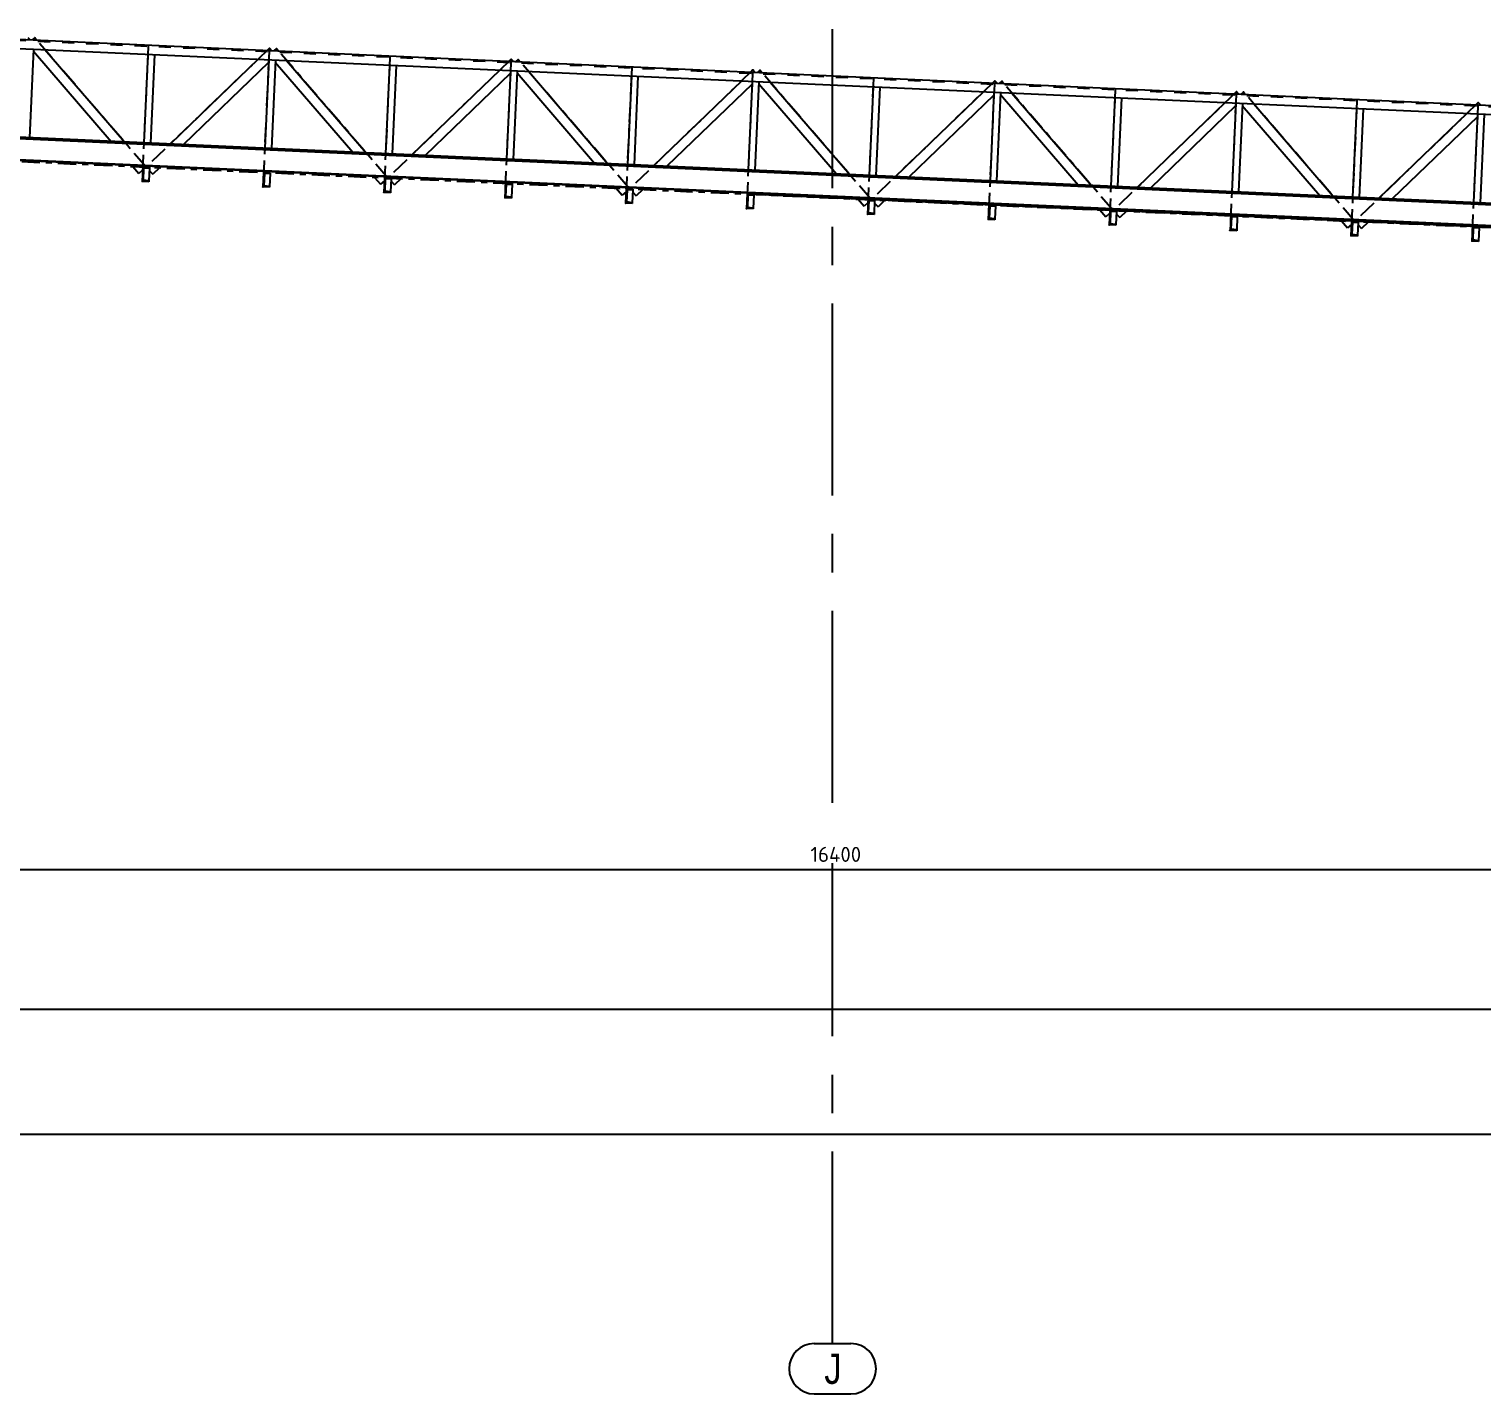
# Model space of a CAD drawing. Header units: millimetres. Extents: x 2368 to 8313, y 7493 to 11698.
# Drawn here: x 5575.8 to 5815.9, y 9618.8 to 9844.4 of the extents above; entities that cross this region are included whole.
import ezdxf

# ---------------------------------------------------------------- set-up
doc = ezdxf.new("R2010")
doc.units = ezdxf.units.MM
for name, pattern in [('CENTER', [50.8, 31.75, -6.35, 6.35, -6.35]), ('XKITLINE00', [0]), ('XKITLINE02', [4, 2, -2]), ('XKITLINE03', [6, 3, -1, 1, -1])]:
    doc.linetypes.add(name, pattern=pattern)
doc.styles.add('ARIAL_NARROW', font='ARIALN.TTF')
doc.styles.add('ISOCPEUR', font='isocpeur.ttf')

msp = doc.modelspace()

# ---------------------------------------------------------------- linework, layer by layer
at = {"color": 3, "linetype": 'XKITLINE02'}
msp.add_line((5545.2765, 9843.8571), (5873.8978, 9829.0954), dxfattribs=at)
at = {"color": 7, "linetype": 'XKITLINE00'}
for p, q in [((5545.2815, 9844.027), (5873.9088, 9829.2651)), ((5545.2367, 9842.5275), (5873.8112, 9827.7679)), ((5575.549, 9843.0483), (5575.9327, 9842.6502)), ((5576.5236, 9841.1221), (5575.8653, 9826.4669)), ((5576.7104, 9842.9938), (5576.2921, 9842.634)), ((5576.7104, 9842.9938), (5577.0492, 9842.6)), ((5578.3928, 9841.0381), (5591.5332, 9825.7631)), ((5615.5088, 9841.2533), (5615.1311, 9840.8894)), ((5615.5088, 9841.2533), (5615.8925, 9840.8552)), ((5616.6702, 9841.1988), (5616.2519, 9840.839)), ((5616.6702, 9841.1988), (5617.009, 9840.805)), ((5576.508, 9840.7757), (5589.3378, 9825.8617)), ((5595.4045, 9840.274), (5594.7462, 9825.6188)), ((5596.5034, 9840.2246), (5595.8451, 9825.5694)), ((5613.6427, 9839.4547), (5599.0855, 9825.4239)), ((5615.3626, 9838.8903), (5601.2884, 9825.3249)), ((5615.3845, 9839.3765), (5614.7262, 9824.7213)), ((5616.4834, 9839.3271), (5615.825, 9824.6719)), ((5616.4678, 9838.9807), (5629.2976, 9824.0668)), ((5618.3526, 9839.2431), (5631.493, 9823.9682)), ((5655.4685, 9839.4584), (5655.0909, 9839.0944)), ((5655.4685, 9839.4584), (5655.8523, 9839.0602)), ((5656.63, 9839.4039), (5656.2117, 9839.044)), ((5656.63, 9839.4039), (5656.9688, 9839.01)), ((5635.3643, 9838.479), (5634.706, 9823.8238)), ((5636.4632, 9838.4296), (5635.8049, 9823.7745)), ((5653.6024, 9837.6597), (5639.0453, 9823.6289)), ((5655.3224, 9837.0953), (5641.2482, 9823.53)), ((5655.3442, 9837.5815), (5654.6859, 9822.9264)), ((5656.4431, 9837.5321), (5655.7848, 9822.877)), ((5656.4276, 9837.1857), (5669.2573, 9822.2718)), ((5658.3124, 9837.4481), (5671.4527, 9822.1732)), ((5675.3241, 9836.684), (5674.6658, 9822.0289)), ((5676.423, 9836.6346), (5675.7647, 9821.9795)), ((5695.4283, 9837.6634), (5695.0507, 9837.2994)), ((5695.4283, 9837.6634), (5695.8121, 9837.2652)), ((5696.5897, 9837.6089), (5696.1714, 9837.249)), ((5696.5897, 9837.6089), (5696.9286, 9837.215)), ((5693.5622, 9835.8647), (5679.0051, 9821.834)), ((5695.2822, 9835.3003), (5681.208, 9821.735)), ((5695.304, 9835.7865), (5694.6457, 9821.1314)), ((5696.4029, 9835.7371), (5695.7446, 9821.082)), ((5696.3873, 9835.3907), (5709.2171, 9820.4769)), ((5698.2722, 9835.6532), (5711.4125, 9820.3783)), ((5715.2839, 9834.889), (5714.6256, 9820.2339)), ((5716.3828, 9834.8396), (5715.7245, 9820.1846)), ((5733.522, 9834.0697), (5718.9649, 9820.039)), ((5735.2638, 9833.9915), (5734.6055, 9819.3364)), ((5735.3881, 9835.8684), (5735.0104, 9835.5044)), ((5735.3881, 9835.8684), (5735.7719, 9835.4702)), ((5736.3627, 9833.9421), (5735.7044, 9819.2871)), ((5736.5495, 9835.8139), (5736.1312, 9835.454)), ((5736.5495, 9835.8139), (5736.8883, 9835.42)), ((5738.2319, 9833.8582), (5751.3722, 9818.5833)), ((5775.3479, 9834.0734), (5774.9702, 9833.7094)), ((5775.3479, 9834.0734), (5775.7317, 9833.6752)), ((5776.5093, 9834.0189), (5776.091, 9833.659)), ((5776.5093, 9834.0189), (5776.8481, 9833.625)), ((5735.242, 9833.5053), (5721.1678, 9819.9401)), ((5736.3471, 9833.5957), (5749.1768, 9818.6819)), ((5755.2436, 9833.094), (5754.5853, 9818.439)), ((5756.3425, 9833.0446), (5755.6842, 9818.3896)), ((5773.4817, 9832.2747), (5758.9247, 9818.244)), ((5775.2017, 9831.7103), (5761.1276, 9818.1451)), ((5775.2236, 9832.1965), (5774.5653, 9817.5415)), ((5776.3225, 9832.1471), (5775.6642, 9817.4921)), ((5776.3069, 9831.8008), (5789.1366, 9816.887)), ((5778.1917, 9832.0632), (5791.332, 9816.7883)), ((5795.2034, 9831.299), (5794.5451, 9816.644)), ((5815.3076, 9832.2784), (5814.93, 9831.9144)), ((5815.3076, 9832.2784), (5815.6915, 9831.8802)), ((5796.3023, 9831.2496), (5795.644, 9816.5947)), ((5813.4415, 9830.4797), (5798.8845, 9816.4491)), ((5815.1615, 9829.9153), (5801.0874, 9816.3501)), ((5815.1833, 9830.4015), (5814.525, 9815.7465)), ((5816.2822, 9830.3521), (5815.6239, 9815.6972)), ((5872.7552, 9812.8542), (5544.7553, 9827.5877)), ((5872.7599, 9812.9605), (5544.76, 9827.694)), ((5872.7676, 9813.1303), (5544.7677, 9827.8638)), ((5872.6005, 9809.4105), (5544.6006, 9824.1439)), ((5872.5957, 9809.3042), (5544.5958, 9824.0376)), ((5592.9208, 9821.6968), (5593.9032, 9820.5547)), ((5594.5435, 9821.1055), (5593.9032, 9820.5547)), ((5594.5667, 9821.6228), (5594.459, 9819.2252)), ((5594.6334, 9819.9869), (5594.4872, 9819.8533)), ((5594.6093, 9821.6209), (5594.5648, 9821.5803)), ((5595.6656, 9821.5735), (5594.5667, 9821.6228)), ((5594.697, 9821.4039), (5594.6084, 9819.4315)), ((5595.564, 9819.3117), (5594.6084, 9819.4315)), ((5595.6595, 9821.4376), (5594.697, 9821.4039)), ((5595.564, 9819.3117), (5595.5579, 9819.1759)), ((5595.6595, 9821.4376), (5595.564, 9819.3117)), ((5595.6422, 9821.0525), (5596.2266, 9820.4462)), ((5595.6656, 9821.5735), (5595.6595, 9821.4376)), ((5597.3192, 9821.4992), (5596.2266, 9820.4462)), ((5614.5467, 9820.7253), (5614.439, 9818.3277)), ((5614.5892, 9820.7234), (5614.5447, 9820.6828)), ((5615.6455, 9820.676), (5614.5467, 9820.7253)), ((5614.677, 9820.5065), (5614.5884, 9818.534)), ((5615.6394, 9820.5401), (5614.677, 9820.5065)), ((5615.6394, 9820.5401), (5615.544, 9818.4142)), ((5615.6455, 9820.676), (5615.6394, 9820.5401)), ((5632.8805, 9819.9018), (5633.863, 9818.7597)), ((5634.5033, 9819.3105), (5633.863, 9818.7597)), ((5634.5265, 9819.8278), (5634.4188, 9817.4302)), ((5634.5691, 9819.8259), (5634.5246, 9819.7853)), ((5635.6254, 9819.7785), (5634.5265, 9819.8278)), ((5634.6568, 9819.609), (5634.5682, 9817.6365)), ((5635.6193, 9819.6426), (5634.6568, 9819.609)), ((5635.6193, 9819.6426), (5635.5238, 9817.5167)), ((5635.6254, 9819.7785), (5635.6193, 9819.6426)), ((5637.279, 9819.7042), (5636.1864, 9818.6512)), ((5595.5579, 9819.1759), (5594.459, 9819.2252)), ((5615.5378, 9818.2784), (5614.439, 9818.3277)), ((5614.6133, 9819.0894), (5614.4672, 9818.9558)), ((5615.5439, 9818.4142), (5614.5884, 9818.534)), ((5615.5439, 9818.4142), (5615.5378, 9818.2784)), ((5635.5177, 9817.3809), (5634.4188, 9817.4302)), ((5634.5932, 9818.1919), (5634.447, 9818.0583)), ((5635.5238, 9817.5167), (5634.5682, 9817.6365)), ((5635.5238, 9817.5167), (5635.5177, 9817.3809)), ((5635.602, 9819.2575), (5636.1864, 9818.6512)), ((5654.5064, 9818.9303), (5654.3987, 9816.5328)), ((5654.5731, 9817.2944), (5654.4269, 9817.1608)), ((5654.549, 9818.9284), (5654.5045, 9818.8878)), ((5655.6053, 9818.881), (5654.5064, 9818.9303)), ((5654.6367, 9818.7115), (5654.5481, 9816.7391)), ((5655.5992, 9818.7451), (5654.6367, 9818.7115)), ((5655.5992, 9818.7451), (5655.5037, 9816.6193)), ((5655.6053, 9818.881), (5655.5992, 9818.7451)), ((5672.8403, 9818.1068), (5673.8228, 9816.9647)), ((5674.463, 9817.5155), (5673.8228, 9816.9647)), ((5674.4863, 9818.0328), (5674.3786, 9815.6353)), ((5674.5288, 9818.0309), (5674.4844, 9817.9903)), ((5675.5852, 9817.9835), (5674.4863, 9818.0328)), ((5674.6166, 9817.814), (5674.528, 9815.8416)), ((5675.5791, 9817.8476), (5674.6166, 9817.814)), ((5675.5791, 9817.8476), (5675.4836, 9815.7218)), ((5675.5618, 9817.4625), (5676.1462, 9816.8562)), ((5675.5852, 9817.9835), (5675.5791, 9817.8476)), ((5677.2388, 9817.9093), (5676.1462, 9816.8562)), ((5694.4662, 9817.1354), (5694.3585, 9814.7378)), ((5694.5088, 9817.1334), (5694.4643, 9817.0928)), ((5695.5651, 9817.086), (5694.4662, 9817.1354)), ((5694.5965, 9816.9165), (5694.5079, 9814.9441)), ((5695.559, 9816.9501), (5694.5965, 9816.9165)), ((5695.559, 9816.9501), (5695.4635, 9814.8243)), ((5695.5651, 9817.086), (5695.559, 9816.9501)), ((5872.5881, 9809.1344), (5695.5651, 9817.0861)), ((5655.4976, 9816.4834), (5654.3987, 9816.5328)), ((5655.5037, 9816.6193), (5654.5481, 9816.7391)), ((5655.5037, 9816.6193), (5655.4976, 9816.4834)), ((5675.4775, 9815.5859), (5674.3786, 9815.6353)), ((5674.5529, 9816.3969), (5674.4068, 9816.2633)), ((5675.4836, 9815.7218), (5674.528, 9815.8416)), ((5675.4836, 9815.7218), (5675.4775, 9815.5859)), ((5695.4574, 9814.6884), (5694.3585, 9814.7378)), ((5694.5329, 9815.4994), (5694.3867, 9815.3658)), ((5695.4635, 9814.8243), (5694.5079, 9814.9441)), ((5695.4635, 9814.8243), (5695.4574, 9814.6884)), ((5712.8, 9816.3119), (5713.7826, 9815.1697)), ((5714.4228, 9815.7205), (5713.7826, 9815.1697)), ((5714.4461, 9816.2379), (5714.3384, 9813.8403)), ((5714.5127, 9814.6019), (5714.3666, 9814.4683)), ((5714.4886, 9816.2359), (5714.4441, 9816.1953)), ((5715.5449, 9816.1885), (5714.4461, 9816.2379)), ((5714.5764, 9816.019), (5714.4878, 9814.0466)), ((5715.5388, 9816.0526), (5714.5764, 9816.019)), ((5715.5388, 9816.0526), (5715.4434, 9813.9268)), ((5715.5215, 9815.6675), (5716.1059, 9815.0612)), ((5715.5449, 9816.1885), (5715.5388, 9816.0526)), ((5717.1986, 9816.1143), (5716.1059, 9815.0612)), ((5734.426, 9815.3404), (5734.3183, 9812.9428)), ((5734.4685, 9815.3385), (5734.4241, 9815.2978)), ((5735.5249, 9815.291), (5734.426, 9815.3404)), ((5734.5563, 9815.1215), (5734.4677, 9813.1491)), ((5735.5188, 9815.1551), (5734.5563, 9815.1215)), ((5735.5188, 9815.1551), (5735.4233, 9813.0293)), ((5735.5249, 9815.291), (5735.5188, 9815.1551)), ((5752.7598, 9814.5169), (5753.7423, 9813.3747)), ((5715.4372, 9813.7909), (5714.3384, 9813.8403)), ((5715.4434, 9813.9268), (5714.4878, 9814.0466)), ((5715.4434, 9813.9268), (5715.4372, 9813.7909)), ((5735.4172, 9812.8934), (5734.3183, 9812.9428)), ((5734.4926, 9813.7044), (5734.3465, 9813.5709)), ((5735.4233, 9813.0293), (5734.4677, 9813.1491)), ((5735.4233, 9813.0293), (5735.4172, 9812.8934)), ((5754.3826, 9813.9255), (5753.7423, 9813.3747)), ((5754.4058, 9814.4429), (5754.2981, 9812.0453)), ((5754.4725, 9812.8069), (5754.3263, 9812.6734)), ((5754.4484, 9814.441), (5754.4039, 9814.4003)), ((5755.5047, 9814.3935), (5754.4058, 9814.4429)), ((5754.5361, 9814.224), (5754.4475, 9812.2516)), ((5755.4031, 9812.1318), (5754.4475, 9812.2516)), ((5755.4986, 9814.2576), (5754.5361, 9814.224)), ((5755.4031, 9812.1318), (5755.397, 9811.9959)), ((5755.4986, 9814.2576), (5755.4031, 9812.1318)), ((5755.4813, 9813.8725), (5756.0657, 9813.2662)), ((5755.5047, 9814.3935), (5755.4986, 9814.2576)), ((5757.1584, 9814.3194), (5756.0657, 9813.2662)), ((5774.3858, 9813.5454), (5774.2781, 9811.1478)), ((5774.4283, 9813.5435), (5774.3838, 9813.5028)), ((5775.4846, 9813.496), (5774.3858, 9813.5454)), ((5774.5161, 9813.3265), (5774.4275, 9811.3541)), ((5775.4785, 9813.3602), (5774.5161, 9813.3265)), ((5775.4785, 9813.3602), (5775.3831, 9811.2343)), ((5775.4846, 9813.496), (5775.4785, 9813.3602)), ((5792.7195, 9812.722), (5793.7021, 9811.5798)), ((5794.3424, 9812.1306), (5793.7021, 9811.5798)), ((5794.3656, 9812.6479), (5794.2579, 9810.2503)), ((5794.4082, 9812.646), (5794.3637, 9812.6053)), ((5795.4645, 9812.5985), (5794.3656, 9812.6479)), ((5794.4959, 9812.429), (5794.4073, 9810.4566)), ((5795.4584, 9812.4627), (5794.4959, 9812.429)), ((5795.4584, 9812.4627), (5795.3629, 9810.3368)), ((5795.4411, 9812.0775), (5796.0255, 9811.4712)), ((5795.4645, 9812.5985), (5795.4584, 9812.4627)), ((5797.1182, 9812.5244), (5796.0255, 9811.4712)), ((5755.397, 9811.9959), (5754.2981, 9812.0453)), ((5775.3769, 9811.0984), (5774.2781, 9811.1478)), ((5774.4524, 9811.9094), (5774.3063, 9811.7759)), ((5775.383, 9811.2343), (5774.4275, 9811.3541)), ((5775.383, 9811.2343), (5775.3769, 9811.0984)), ((5795.3568, 9810.2009), (5794.2579, 9810.2503)), ((5794.4323, 9811.0119), (5794.2861, 9810.8784)), ((5795.3629, 9810.3368), (5794.4073, 9810.4566)), ((5795.3629, 9810.3368), (5795.3568, 9810.2009)), ((5814.3455, 9811.7504), (5814.2378, 9809.3528)), ((5814.4122, 9810.1145), (5814.266, 9809.9809)), ((5814.3881, 9811.7485), (5814.3436, 9811.7078)), ((5815.4444, 9811.701), (5814.3455, 9811.7504)), ((5814.4758, 9811.5315), (5814.3872, 9809.5591)), ((5815.4383, 9811.5652), (5814.4758, 9811.5315)), ((5815.4383, 9811.5652), (5815.3428, 9809.4393)), ((5815.4444, 9811.701), (5815.4383, 9811.5652)), ((5815.3367, 9809.3035), (5814.2378, 9809.3528)), ((5815.3428, 9809.4393), (5814.3872, 9809.5591)), ((5815.3428, 9809.4393), (5815.3367, 9809.3035))]:
    msp.add_line(p, q, dxfattribs=at)
at = {"color": 6, "linetype": 'CENTER'}
for p, q in [((5708.5882, 9716.5009), (5708.5882, 9844.4308)), ((5708.5882, 9627.1144), (5708.5882, 9706.5366))]:
    msp.add_line(p, q, dxfattribs=at)
at = {"color": 1, "linetype": 'XKITLINE00'}
for p, q in [((5576.7066, 9842.9846), (5576.7066, 9842.9846)), ((5595.4604, 9841.5934), (5595.4604, 9841.5934)), ((5615.5049, 9841.2441), (5615.5049, 9841.2441)), ((5616.6664, 9841.1896), (5616.6664, 9841.1896)), ((5615.4403, 9840.6959), (5615.4403, 9840.6959)), ((5635.4202, 9839.7984), (5635.4202, 9839.7984)), ((5655.4001, 9838.9009), (5655.4001, 9838.9009)), ((5655.4647, 9839.4491), (5655.4647, 9839.4491)), ((5656.6261, 9839.3946), (5656.6261, 9839.3946)), ((5675.3799, 9838.0035), (5675.3799, 9838.0035)), ((5695.3599, 9837.106), (5695.3599, 9837.106)), ((5695.4245, 9837.6541), (5695.4245, 9837.6541)), ((5696.5859, 9837.5996), (5696.5859, 9837.5996)), ((5715.3397, 9836.2085), (5715.3397, 9836.2085)), ((5735.3196, 9835.311), (5735.3196, 9835.311)), ((5735.3843, 9835.8591), (5735.3843, 9835.8591)), ((5736.5457, 9835.8047), (5736.5457, 9835.8047)), ((5755.2995, 9834.4135), (5755.2995, 9834.4135)), ((5775.344, 9834.0642), (5775.344, 9834.0642)), ((5776.5055, 9834.0097), (5776.5055, 9834.0097)), ((5775.2794, 9833.516), (5775.2794, 9833.516)), ((5795.2593, 9832.6185), (5795.2593, 9832.6185)), ((5815.2392, 9831.721), (5815.2392, 9831.721)), ((5815.3038, 9832.2692), (5815.3038, 9832.2692)), ((5594.5629, 9821.6136), (5594.5629, 9821.6136)), ((5595.1124, 9821.5889), (5595.1124, 9821.5889)), ((5595.1124, 9821.5889), (5595.1124, 9821.5889)), ((5614.5428, 9820.7161), (5614.5428, 9820.7161)), ((5634.5227, 9819.8186), (5634.5227, 9819.8186)), ((5635.0721, 9819.7939), (5635.0721, 9819.7939)), ((5635.0722, 9819.7939), (5635.0722, 9819.7939)), ((5594.4552, 9819.216), (5594.4552, 9819.216)), ((5614.4351, 9818.3185), (5614.4351, 9818.3185)), ((5634.415, 9817.421), (5634.415, 9817.421)), ((5654.5026, 9818.9211), (5654.5026, 9818.9211)), ((5674.4825, 9818.0236), (5674.4825, 9818.0236)), ((5675.0319, 9817.9989), (5675.0319, 9817.9989)), ((5675.032, 9817.9989), (5675.032, 9817.9989)), ((5694.4624, 9817.1261), (5694.4624, 9817.1261)), ((5654.3949, 9816.5235), (5654.3949, 9816.5235)), ((5674.3748, 9815.626), (5674.3748, 9815.626)), ((5694.3547, 9814.7285), (5694.3547, 9814.7285)), ((5714.4422, 9816.2286), (5714.4422, 9816.2286)), ((5714.9917, 9816.2039), (5714.9917, 9816.2039)), ((5714.9918, 9816.204), (5714.9918, 9816.204)), ((5734.4222, 9815.3311), (5734.4222, 9815.3311)), ((5714.3345, 9813.831), (5714.3345, 9813.831)), ((5734.3145, 9812.9336), (5734.3145, 9812.9336)), ((5754.402, 9814.4336), (5754.402, 9814.4336)), ((5754.9515, 9814.409), (5754.9515, 9814.409)), ((5754.9515, 9814.4089), (5754.9515, 9814.4089)), ((5774.3819, 9813.5361), (5774.3819, 9813.5361)), ((5794.3618, 9812.6386), (5794.3618, 9812.6386)), ((5794.9112, 9812.614), (5794.9112, 9812.614)), ((5794.9113, 9812.614), (5794.9113, 9812.614)), ((5754.2943, 9812.0361), (5754.2943, 9812.0361)), ((5774.2742, 9811.1386), (5774.2742, 9811.1386)), ((5794.2541, 9810.2411), (5794.2541, 9810.2411)), ((5814.3417, 9811.7412), (5814.3417, 9811.7412)), ((5814.234, 9809.3436), (5814.234, 9809.3436))]:
    msp.add_line(p, q, dxfattribs=at)
at = {"color": 1, "linetype": 'XKITLINE03'}
for p, q in [((5595.1162, 9821.5981), (5576.7104, 9842.9938)), ((5595.4642, 9841.6027), (5594.459, 9819.2252)), ((5615.5088, 9841.2533), (5595.1163, 9821.5982)), ((5635.076, 9819.8031), (5616.6702, 9841.1988)), ((5615.4441, 9840.7052), (5614.439, 9818.3278)), ((5635.424, 9839.8077), (5634.4188, 9817.4303)), ((5655.4685, 9839.4584), (5635.076, 9819.8032)), ((5655.4039, 9838.9102), (5654.3987, 9816.5328)), ((5675.0357, 9818.0082), (5656.63, 9839.4039)), ((5675.3838, 9838.0127), (5674.3786, 9815.6353)), ((5695.4283, 9837.6634), (5675.0358, 9818.0082)), ((5695.3637, 9837.1152), (5694.3585, 9814.7378)), ((5714.9955, 9816.2132), (5696.5897, 9837.6089)), ((5715.3436, 9836.2177), (5714.3384, 9813.8403)), ((5735.3881, 9835.8684), (5714.9956, 9816.2132)), ((5735.3235, 9835.3202), (5734.3183, 9812.9428)), ((5754.9553, 9814.4182), (5736.5495, 9835.8139)), ((5755.3033, 9834.4227), (5754.2981, 9812.0453)), ((5775.3479, 9834.0734), (5754.9554, 9814.4182)), ((5794.9151, 9812.6232), (5776.5093, 9834.0189)), ((5775.2833, 9833.5252), (5774.2781, 9811.1478)), ((5795.2631, 9832.6277), (5794.2579, 9810.2503)), ((5815.3076, 9832.2784), (5794.9151, 9812.6232)), ((5815.243, 9831.7302), (5814.2378, 9809.3528)), ((5544.5882, 9823.8678), (5872.5881, 9809.1344)), ((5594.5667, 9821.6228), (5594.5667, 9821.6228)), ((5614.5467, 9820.7253), (5614.5467, 9820.7253)), ((5634.5265, 9819.8278), (5634.5265, 9819.8278)), ((5654.5064, 9818.9303), (5654.5064, 9818.9303)), ((5674.4863, 9818.0328), (5674.4863, 9818.0328)), ((5694.4662, 9817.1354), (5694.4662, 9817.1354)), ((5714.4461, 9816.2379), (5714.4461, 9816.2379)), ((5734.426, 9815.3404), (5734.426, 9815.3404)), ((5754.4058, 9814.4429), (5754.4058, 9814.4429)), ((5774.3858, 9813.5454), (5774.3858, 9813.5454)), ((5794.3656, 9812.6479), (5794.3656, 9812.6479)), ((5814.3455, 9811.7504), (5814.3455, 9811.7504))]:
    msp.add_line(p, q, dxfattribs=at)
at = {"color": 146, "linetype": 'XKITLINE00'}
for p, q in [((5544.5882, 9705.4853), (5872.5882, 9705.4853)), ((5216.5882, 9682.4193), (6528.5882, 9682.4193)), ((3904.5882, 9661.753), (6528.5882, 9661.753))]:
    msp.add_line(p, q, dxfattribs=at)
at = {"color": 3, "linetype": 'XKITLINE00'}
for p, q in [((5705.5543, 9627.1144), (5711.622, 9627.1144)), ((5705.5543, 9618.7811), (5711.622, 9618.7811))]:
    msp.add_line(p, q, dxfattribs=at)
at = {"color": 1, "linetype": 'XKITLINE00'}
for centre in [(5576.7104, 9842.9938), (5595.4642, 9841.6027), (5615.5088, 9841.2533), (5616.6702, 9841.1988), (5615.4441, 9840.7052), (5635.424, 9839.8077), (5655.4039, 9838.9102), (5655.4685, 9839.4584), (5656.63, 9839.4039), (5675.3838, 9838.0127), (5695.3637, 9837.1152), (5695.4283, 9837.6634), (5696.5897, 9837.6089), (5715.3436, 9836.2177), (5735.3235, 9835.3202), (5735.3881, 9835.8684), (5736.5495, 9835.8139), (5755.3033, 9834.4227), (5775.3479, 9834.0734), (5776.5093, 9834.0189), (5775.2833, 9833.5252), (5795.2631, 9832.6277), (5815.243, 9831.7302), (5815.3076, 9832.2784), (5594.5667, 9821.6228), (5595.1162, 9821.5981), (5595.1163, 9821.5982), (5614.5467, 9820.7253), (5634.5265, 9819.8278), (5635.076, 9819.8032), (5635.076, 9819.8031), (5594.459, 9819.2252), (5614.439, 9818.3278), (5634.4188, 9817.4303), (5654.5064, 9818.9303), (5674.4863, 9818.0328), (5675.0357, 9818.0082), (5675.0358, 9818.0082), (5694.4662, 9817.1354), (5654.3987, 9816.5328), (5674.3786, 9815.6353), (5694.3585, 9814.7378), (5714.4461, 9816.2379), (5714.9955, 9816.2132), (5714.9956, 9816.2132), (5734.426, 9815.3404), (5714.3384, 9813.8403), (5734.3183, 9812.9428), (5754.4058, 9814.4429), (5754.9553, 9814.4182), (5754.9554, 9814.4182), (5774.3858, 9813.5454), (5794.3656, 9812.6479), (5794.9151, 9812.6232), (5794.9151, 9812.6232), (5754.2981, 9812.0453), (5774.2781, 9811.1478), (5794.2579, 9810.2503), (5814.3455, 9811.7504), (5814.2378, 9809.3528)]:
    msp.add_circle(centre, 0.01, dxfattribs=at)
at = {"color": 3, "linetype": 'XKITLINE00'}
for centre, start, end in [((5705.5543, 9622.9477), 90, 270), ((5711.622, 9622.9477), 270, 90)]:
    msp.add_arc(centre, 4.1667, start, end, dxfattribs=at)

# ---------------------------------------------------------------- texts
at = {"color": 30, "style": 'ISOCPEUR'}
msp.add_text('16400', height=2.5, dxfattribs=at).set_placement((5704.9358, 9706.7353))
at = {"color": 2, "linetype": 'XKITLINE00', "style": 'ARIAL_NARROW'}
msp.add_text('J', height=5, dxfattribs=at).set_placement((5707.221, 9620.4477))

doc.saveas('drawing.dxf')
